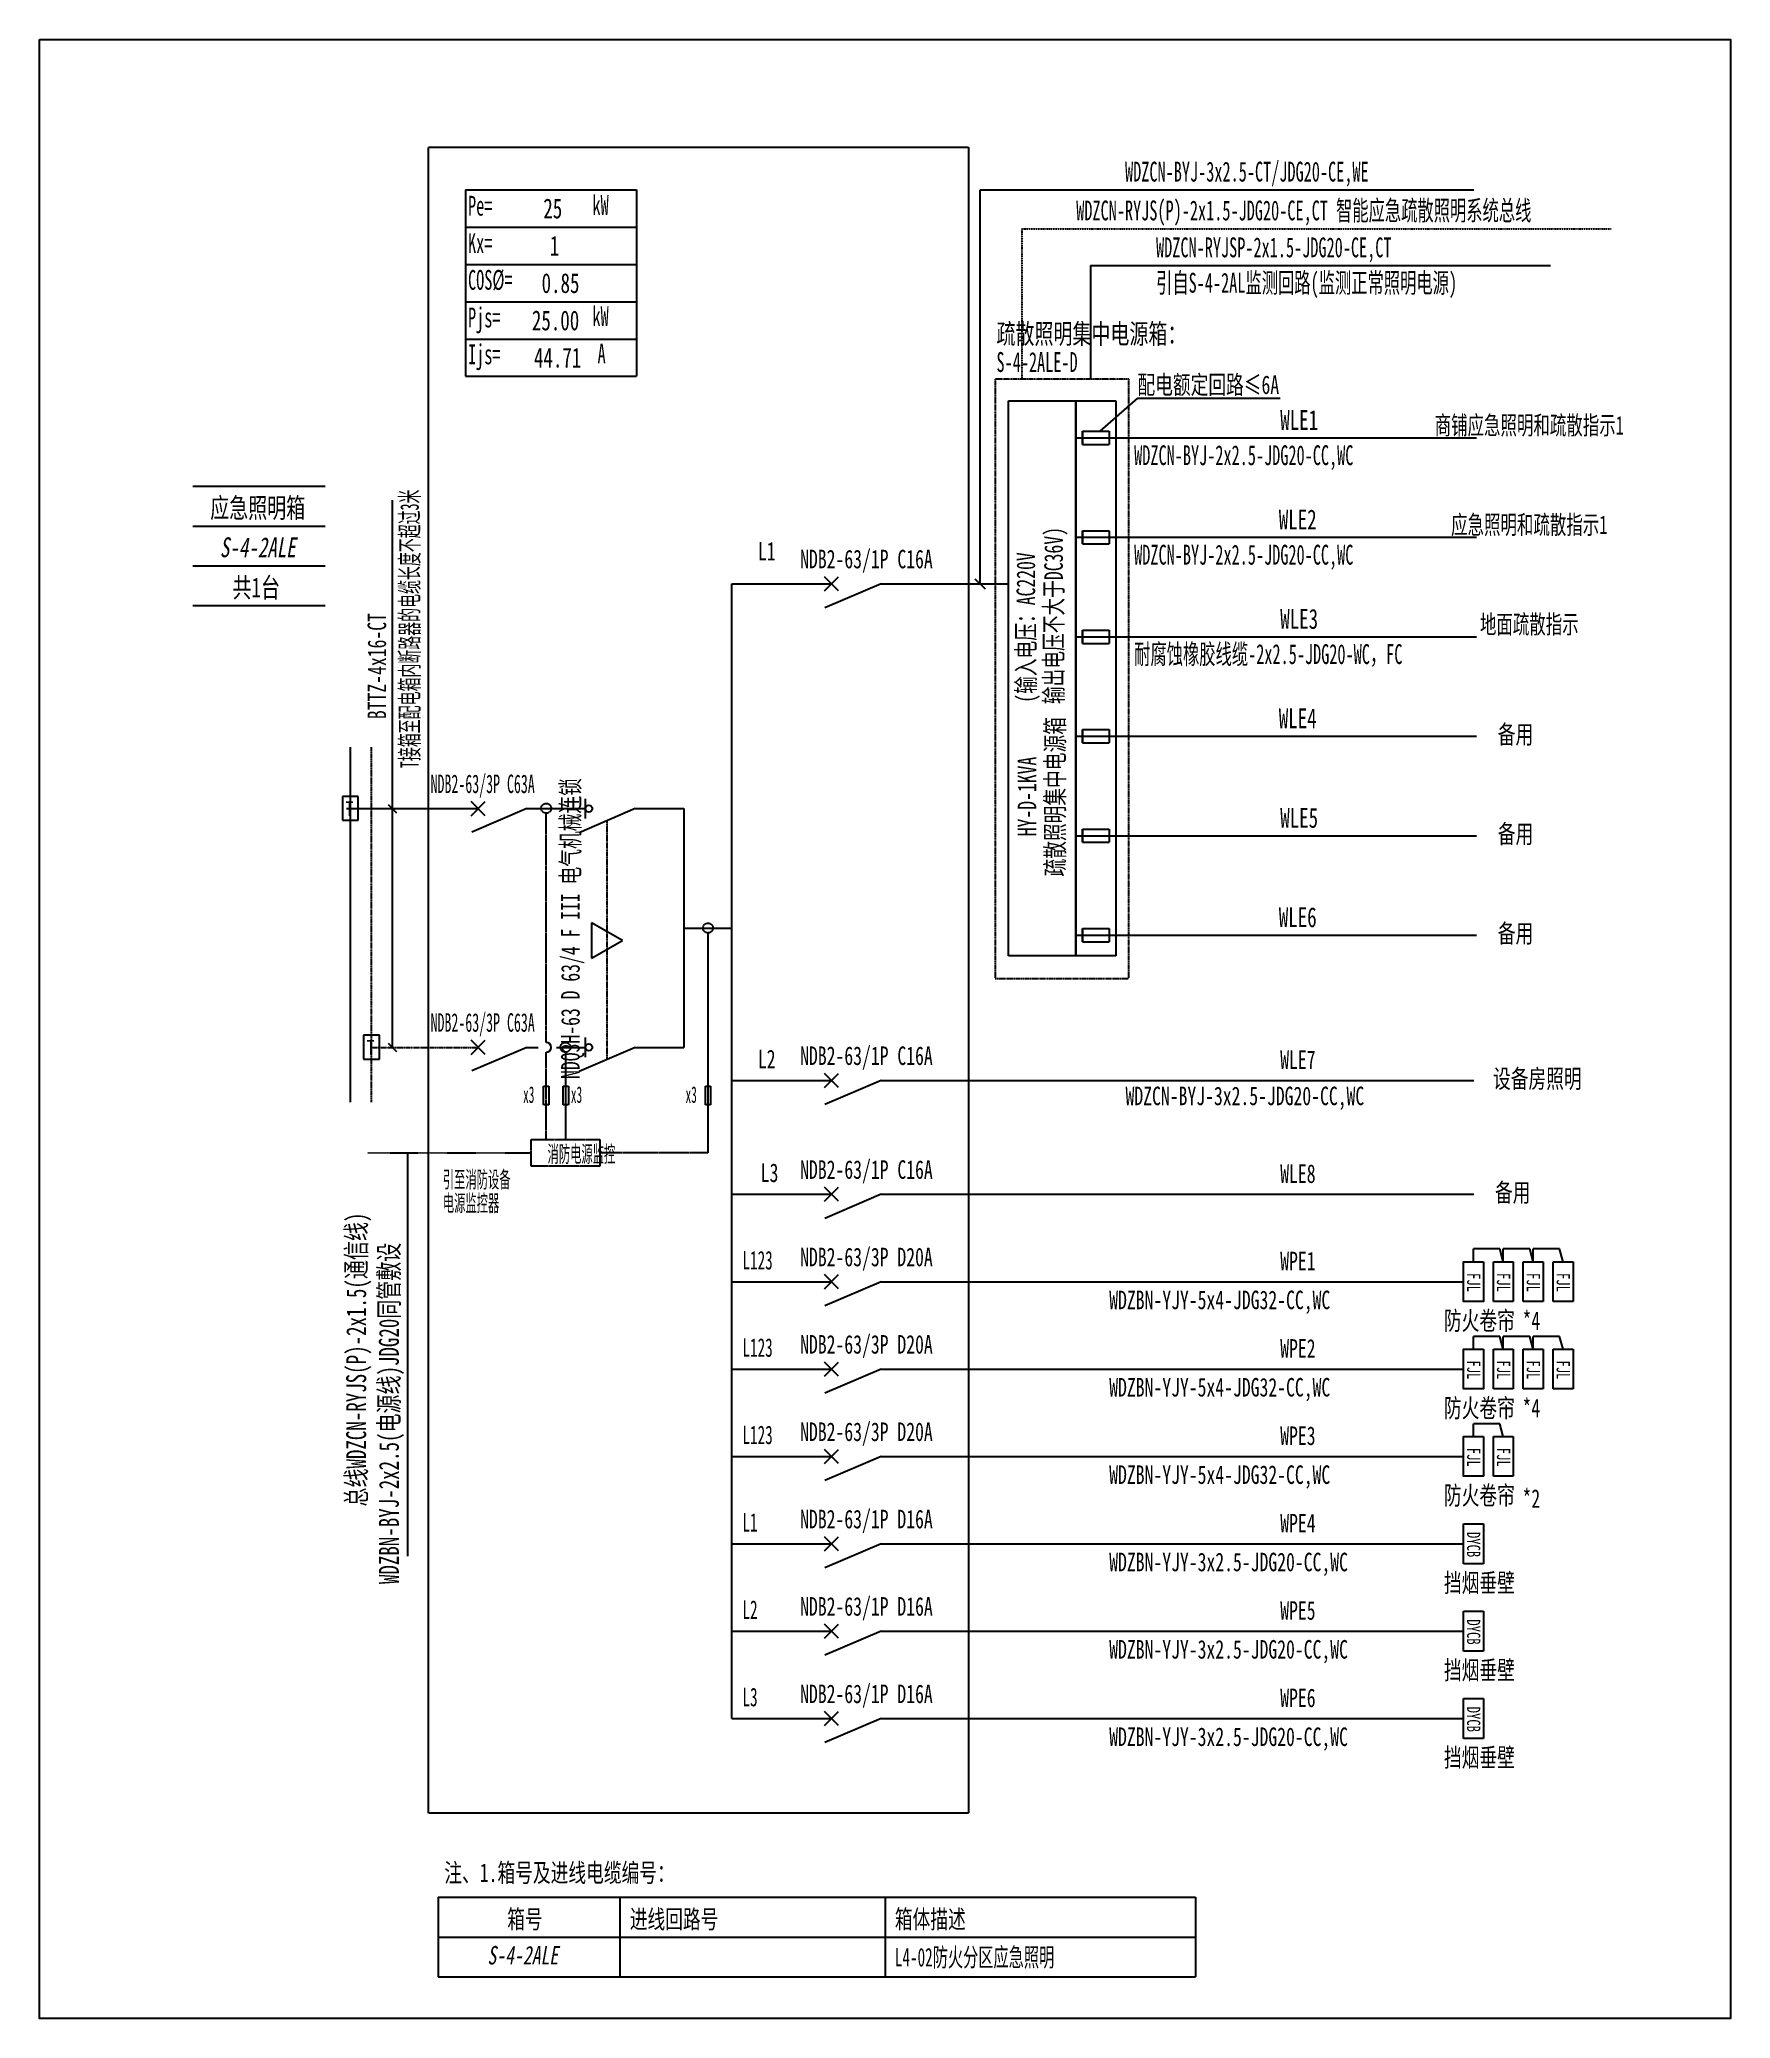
# Model space of a CAD drawing. Extents: x 224938 to 227054, y 318476 to 320953.
import ezdxf
from ezdxf.enums import TextEntityAlignment as Align

# ---------------------------------------------------------------- set-up
doc = ezdxf.new("R2010")
doc.units = 0
doc.header["$MEASUREMENT"] = 0
for name, pattern in [('_点划线L', [1.9, 1.5, -0.17, 0.06, -0.17]), ('_虚线S', [0.25, 0.125, -0.125]), ('DASH', [0.35, 0.25, -0.1]), ('DASHED', [0.75, 0.5, -0.25]), ('DIVIDE', [1.25, 0.5, -0.25, 0, -0.25, 0, -0.25])]:
    doc.linetypes.add(name, pattern=pattern)
for name, color, linetype in [('D_E_Eqpm(强电设备)', 100, 'Continuous'), ('D_E_Eqpm（强电设备）', 100, 'Continuous'), ('D_E_Text(强电文字)', 51, 'Continuous'), ('D_E_Text（强电文字）', 51, 'Continuous'), ('D_E_Wire(强电线缆)', 10, 'Continuous'), ('D_E_Wire（强电线缆）', 10, 'Continuous'), ('D_El_Wire（弱电线缆）', 10, 'Continuous'), ('D_T_TableDim（表格尺寸）', 255, 'Continuous'), ('DQ_Eqpm', 100, 'Continuous'), ('FL04GGFW_E72-配电箱系统图-塔楼部分$0$D_E_Eqpm（强电设备）', 100, 'Continuous'), ('FL09U293_E72-地下室配电箱系统图$0$D_E_Eqpm（强电设备）', 100, 'Continuous'), ('FL09U293_E72-地下室配电箱系统图$0$D_E_Text（强电文字）', 51, 'Continuous'), ('FL09U293_E72-地下室配电箱系统图$0$D_T_TableDim（表格尺寸）', 255, 'Continuous'), ('系统图', 220, 'Continuous')]:
    doc.layers.add(name, color=color, linetype=linetype)
doc.styles.add('FL09U293_E72-地下室配电箱系统图$0$FL04GGFW_E72-配电箱系统图-塔楼部分$0$电气', font='', dxfattribs={"width": 0.7})
doc.styles.add('FL09U293_E72-地下室配电箱系统图$0$FL04GGFW_E72-配电箱系统图-塔楼部分$0$电气箱', font='simhei.ttf', dxfattribs={"width": 0.8, "oblique": 10})
doc.styles.add('FL09U293_E72-地下室配电箱系统图$0$电气', font='', dxfattribs={"width": 0.7})
doc.styles.add('FL09U293_E72-地下室配电箱系统图$0$电气箱', font='simhei.ttf', dxfattribs={"width": 0.8, "oblique": 10})
doc.styles.add('HZ', font='', dxfattribs={"width": 0.7, "height": 400})
doc.styles.add('电气', font='', dxfattribs={"width": 0.7})
doc.styles.get('FL09U293_E72-地下室配电箱系统图$0$FL04GGFW_E72-配电箱系统图-塔楼部分$0$电气').set_extended_font_data('SimSun')
doc.styles.get('FL09U293_E72-地下室配电箱系统图$0$电气').set_extended_font_data('SimSun')
doc.styles.get('HZ').set_extended_font_data('SimSun')
doc.styles.get('电气').set_extended_font_data('SimSun')

msp = doc.modelspace()

# ---------------------------------------------------------------- linework, layer by layer
at = {"layer": 'D_E_Eqpm(强电设备)'}
for p, q in [((225919.6, 320263.2, 0), (225937.2, 320280.8, 0)), ((225937.2, 320263.2, 0), (225919.6, 320280.8, 0)), ((225990.6, 320272, 0), (225920.4, 320241.9, 0)), ((225477.6, 319981.7, 0), (225495.2, 319999.3, 0)), ((225495.2, 319981.7, 0), (225477.6, 319999.3, 0)), ((225620.8, 319978.1, 0), (225620.8, 320003, 0)), ((225477.6, 319683, 0), (225495.2, 319700.6, 0)), ((225495.2, 319683, 0), (225477.6, 319700.6, 0)), ((225620.8, 319679.3, 0), (225620.8, 319704.2, 0)), ((225919.6, 319641.6, 0), (225937.2, 319659.2, 0)), ((225937.2, 319641.6, 0), (225919.6, 319659.2, 0)), ((225990.6, 319650.4, 0), (225920.4, 319620.3, 0)), ((225919.6, 319499.1, 0), (225937.2, 319516.7, 0)), ((225937.2, 319499.1, 0), (225919.6, 319516.7, 0)), ((225990.6, 319507.9, 0), (225920.4, 319477.8, 0)), ((225919.6, 319389.7, 0), (225937.2, 319407.4, 0)), ((225937.2, 319389.7, 0), (225919.6, 319407.4, 0)), ((225990.6, 319398.5, 0), (225920.4, 319368.4, 0)), ((225919.6, 319280.4, 0), (225937.2, 319298, 0)), ((225937.2, 319280.4, 0), (225919.6, 319298, 0)), ((225990.6, 319289.2, 0), (225920.4, 319259.1, 0)), ((225919.6, 319171.1, 0), (225937.2, 319188.7, 0)), ((225937.2, 319171.1, 0), (225919.6, 319188.7, 0)), ((225990.6, 319179.9, 0), (225920.4, 319149.8, 0)), ((225919.6, 319061.7, 0), (225937.2, 319079.3, 0)), ((225937.2, 319061.7, 0), (225919.6, 319079.3, 0)), ((225990.6, 319070.5, 0), (225920.4, 319040.4, 0)), ((225919.6, 318952.4, 0), (225937.2, 318970, 0)), ((225937.2, 318952.4, 0), (225919.6, 318970, 0)), ((225990.6, 318961.2, 0), (225920.4, 318931.1, 0)), ((225919.6, 318843.1, 0), (225937.2, 318860.7, 0)), ((225937.2, 318843.1, 0), (225919.6, 318860.7, 0)), ((225990.6, 318851.9, 0), (225920.4, 318821.7, 0))]:
    msp.add_line(p, q, dxfattribs=at)
for centre in [(225625, 319990.5, 0), (225625, 319691.8, 0)]:
    msp.add_circle(centre, 4.23, dxfattribs=at)
at = {"layer": 'D_E_Eqpm（强电设备）'}
for p, q in [((226150.1, 319806.3, 0), (226150.1, 320501.1, 0)), ((226150.1, 320501.1, 0), (226234.4, 320501.1, 0)), ((226234.4, 320501.1, 0), (226234.4, 319806.3, 0)), ((225683, 319990.5, 0), (225612.8, 319960.4, 0)), ((225666.8, 319825.5, 0), (225628.4, 319847.7, 0)), ((225628.4, 319847.7, 0), (225628.4, 319803.4, 0)), ((225628.4, 319803.4, 0), (225666.8, 319825.5, 0)), ((226234.4, 319806.3, 0), (226150.1, 319806.3, 0)), ((225683, 319691.8, 0), (225612.8, 319661.7, 0)), ((226756.9, 319373.7, 0), (226756.9, 319423.4, 0)), ((226756.9, 319423.4, 0), (226781.8, 319423.4, 0)), ((226781.8, 319423.4, 0), (226781.8, 319373.7, 0)), ((226794.2, 319373.7, 0), (226794.2, 319423.4, 0)), ((226794.2, 319423.4, 0), (226819.1, 319423.4, 0)), ((226819.1, 319423.4, 0), (226819.1, 319373.7, 0)), ((226831.6, 319373.7, 0), (226831.6, 319423.4, 0)), ((226831.6, 319423.4, 0), (226856.5, 319423.4, 0)), ((226856.5, 319423.4, 0), (226856.5, 319373.7, 0)), ((226781.8, 319373.7, 0), (226756.9, 319373.7, 0)), ((226819.1, 319373.7, 0), (226794.2, 319373.7, 0)), ((226856.5, 319373.7, 0), (226831.6, 319373.7, 0)), ((226756.9, 319264.3, 0), (226756.9, 319314.1, 0)), ((226756.9, 319314.1, 0), (226781.8, 319314.1, 0)), ((226781.8, 319314.1, 0), (226781.8, 319264.3, 0)), ((226794.2, 319264.3, 0), (226794.2, 319314.1, 0)), ((226794.2, 319314.1, 0), (226819.1, 319314.1, 0)), ((226819.1, 319314.1, 0), (226819.1, 319264.3, 0)), ((226831.6, 319264.3, 0), (226831.6, 319314.1, 0)), ((226831.6, 319314.1, 0), (226856.5, 319314.1, 0)), ((226856.5, 319314.1, 0), (226856.5, 319264.3, 0)), ((226781.8, 319264.3, 0), (226756.9, 319264.3, 0)), ((226819.1, 319264.3, 0), (226794.2, 319264.3, 0)), ((226856.5, 319264.3, 0), (226831.6, 319264.3, 0)), ((226756.9, 319155, 0), (226756.9, 319204.8, 0)), ((226756.9, 319204.8, 0), (226781.8, 319204.8, 0)), ((226781.8, 319204.8, 0), (226781.8, 319155, 0)), ((226781.8, 319155, 0), (226756.9, 319155, 0)), ((226719.6, 319045.6, 0), (226719.6, 319095.4, 0)), ((226719.6, 319095.4, 0), (226744.5, 319095.4, 0)), ((226744.5, 319095.4, 0), (226744.5, 319045.6, 0)), ((226744.5, 319045.6, 0), (226719.6, 319045.6, 0)), ((226719.6, 318936.3, 0), (226719.6, 318986.1, 0)), ((226719.6, 318986.1, 0), (226744.5, 318986.1, 0)), ((226744.5, 318986.1, 0), (226744.5, 318936.3, 0)), ((226744.5, 318936.3, 0), (226719.6, 318936.3, 0)), ((226719.6, 318827, 0), (226719.6, 318876.7, 0)), ((226719.6, 318876.7, 0), (226744.5, 318876.7, 0)), ((226744.5, 318876.7, 0), (226744.5, 318827, 0)), ((226744.5, 318827, 0), (226719.6, 318827, 0))]:
    msp.add_line(p, q, dxfattribs=at)
at = {"layer": 'D_E_Eqpm（强电设备）', "linetype": 'DASH'}
msp.add_line((225647.9, 319676.7, 0), (225647.9, 319975.5, 0), dxfattribs=at)
at = {"layer": 'D_E_Eqpm（强电设备）', "elevation": 0}
for points in [[(226744.5, 319423.4), (226744.5, 319373.7), (226719.6, 319373.7), (226719.6, 319423.4)], [(226744.5, 319314.1), (226744.5, 319264.3), (226719.6, 319264.3), (226719.6, 319314.1)], [(226744.5, 319204.8), (226744.5, 319155), (226719.6, 319155), (226719.6, 319204.8)]]:
    msp.add_lwpolyline(points, close=True, dxfattribs=at)
at = {"layer": 'D_E_Text(强电文字)', "color": 51}
for p, q in [((225379, 319691.8, 0), (225379, 320376.4, 0)), ((225373.8, 319995.7, 0), (225384.2, 319985.3, 0)), ((225373.8, 319697, 0), (225384.2, 319686.6, 0)), ((225397.8, 319559.7, 0), (225397.8, 319054.9, 0))]:
    msp.add_line(p, q, dxfattribs=at)
at = {"layer": 'D_E_Text（强电文字）'}
for p, q in [((225470.5, 320765, 0), (225684.5, 320765, 0)), ((225470.5, 320765, 0), (225470.5, 320531.6, 0)), ((225684.5, 320765, 0), (225684.5, 320531.6, 0)), ((226114.4, 320765, 0), (226732.4, 320765, 0)), ((226114.4, 320272, 0), (226114.4, 320765, 0)), ((225470.5, 320718.3, 0), (225684.5, 320718.3, 0)), ((225470.5, 320671.6, 0), (225684.5, 320671.6, 0)), ((225470.5, 320624.9, 0), (225684.5, 320624.9, 0)), ((225470.5, 320578.2, 0), (225684.5, 320578.2, 0)), ((225470.5, 320531.6, 0), (225684.5, 320531.6, 0)), ((226264.9, 320462.9, 0), (226311.9, 320504.1, 0)), ((226311.9, 320504.1, 0), (226490.2, 320504.1, 0)), ((226108.1, 320278.3, 0), (226120.8, 320265.7, 0))]:
    msp.add_line(p, q, dxfattribs=at)
at = {"layer": 'D_E_Wire(强电线缆)'}
for p, q in [((225326.4, 319623.3, 0), (225326.4, 320067.3, 0)), ((225321.7, 319990.5, 0), (225486.4, 319990.5, 0)), ((225547.4, 319990.5, 0), (225620.8, 319990.5, 0)), ((225683, 319990.5, 0), (225743.8, 319990.5, 0)), ((225547.4, 319691.8, 0), (225561.4, 319691.8, 0)), ((225584.4, 319691.8, 0), (225620.8, 319691.8, 0)), ((225683, 319691.8, 0), (225743.8, 319691.8, 0))]:
    msp.add_line(p, q, dxfattribs=at)
at = {"layer": 'D_E_Wire(强电线缆)', "linetype": 'DASH'}
for p, q in [((225352.9, 319623.3, 0), (225352.9, 320067.3, 0)), ((225352.9, 319691.8, 0), (225486.4, 319691.8, 0))]:
    msp.add_line(p, q, dxfattribs=at)
at = {"layer": 'D_E_Wire（强电线缆）', "color": 10}
for p, q in [((226252.8, 320670.1, 0), (226252.8, 320528.2, 0)), ((226252.8, 320670.1, 0), (226828.2, 320670.1, 0)), ((226234.4, 320454.6, 0), (226735.9, 320454.6, 0)), ((226234.4, 320330.1, 0), (226735.9, 320330.1, 0)), ((226234.4, 320205.7, 0), (226735.9, 320205.7, 0)), ((226234.4, 320081.2, 0), (226735.9, 320081.2, 0)), ((226234.4, 319956.7, 0), (226735.9, 319956.7, 0)), ((226234.4, 319832.3, 0), (226735.9, 319832.3, 0))]:
    msp.add_line(p, q, dxfattribs=at)
at = {"layer": 'D_E_Wire（强电线缆）'}
for p, q in [((225803.9, 318851.9, 0), (225803.9, 320272, 0)), ((225803.9, 320272, 0), (225928.4, 320272, 0)), ((225990.6, 320272, 0), (226150.1, 320272, 0)), ((225743.8, 319990.5, 0), (225743.8, 319691.8, 0)), ((225743.8, 319841.1, 0), (225803.9, 319841.1, 0)), ((225773.9, 319834.9, 0), (225773.9, 319559.7, 0)), ((225595.6, 319685.6, 0), (225595.6, 319576.3, 0)), ((225568.2, 319643, 0), (225574.8, 319643, 0)), ((225568.2, 319620, 0), (225568.2, 319643, 0)), ((225574.8, 319643, 0), (225574.8, 319620, 0)), ((225592.8, 319643, 0), (225599.3, 319643, 0)), ((225592.8, 319620, 0), (225592.8, 319643, 0)), ((225599.3, 319643, 0), (225599.3, 319620, 0)), ((225770.8, 319643, 0), (225777.3, 319643, 0)), ((225770.8, 319620, 0), (225770.8, 319643, 0)), ((225777.3, 319643, 0), (225777.3, 319620, 0)), ((225803.9, 319650.4, 0), (225928.4, 319650.4, 0)), ((225990.6, 319650.4, 0), (226732.4, 319650.4, 0)), ((225574.8, 319620, 0), (225568.2, 319620, 0)), ((225599.3, 319620, 0), (225592.8, 319620, 0)), ((225777.3, 319620, 0), (225770.8, 319620, 0)), ((225803.9, 319507.9, 0), (225928.4, 319507.9, 0)), ((225990.6, 319507.9, 0), (226732.4, 319507.9, 0)), ((226765.1, 319439.5, 0), (226732, 319439.5, 0)), ((226732, 319423.4, 0), (226732, 319439.5, 0)), ((226769.3, 319423.4, 0), (226765.1, 319439.5, 0)), ((226802.4, 319439.5, 0), (226769.3, 319439.5, 0)), ((226769.3, 319423.4, 0), (226769.3, 319439.5, 0)), ((226806.7, 319423.4, 0), (226802.4, 319439.5, 0)), ((226839.7, 319439.5, 0), (226806.7, 319439.5, 0)), ((226806.7, 319423.4, 0), (226806.7, 319439.5, 0)), ((226844, 319423.4, 0), (226839.7, 319439.5, 0)), ((225803.9, 319398.5, 0), (225928.4, 319398.5, 0)), ((225990.6, 319398.5, 0), (226719.6, 319398.5, 0)), ((226765.1, 319330.1, 0), (226732, 319330.1, 0)), ((226732, 319314.1, 0), (226732, 319330.1, 0)), ((226769.3, 319314.1, 0), (226765.1, 319330.1, 0)), ((226802.4, 319330.1, 0), (226769.3, 319330.1, 0)), ((226769.3, 319314.1, 0), (226769.3, 319330.1, 0)), ((226806.7, 319314.1, 0), (226802.4, 319330.1, 0)), ((226839.7, 319330.1, 0), (226806.7, 319330.1, 0)), ((226806.7, 319314.1, 0), (226806.7, 319330.1, 0)), ((226844, 319314.1, 0), (226839.7, 319330.1, 0)), ((225803.9, 319289.2, 0), (225928.4, 319289.2, 0)), ((225990.6, 319289.2, 0), (226719.6, 319289.2, 0)), ((226765.1, 319220.8, 0), (226732, 319220.8, 0)), ((226732, 319204.8, 0), (226732, 319220.8, 0)), ((226769.3, 319204.8, 0), (226765.1, 319220.8, 0)), ((225803.9, 319179.9, 0), (225928.4, 319179.9, 0)), ((225990.6, 319179.9, 0), (226719.6, 319179.9, 0)), ((225803.9, 319070.5, 0), (225928.4, 319070.5, 0)), ((225990.6, 319070.5, 0), (226719.6, 319070.5, 0)), ((225803.9, 318961.2, 0), (225928.4, 318961.2, 0)), ((225990.6, 318961.2, 0), (226719.6, 318961.2, 0)), ((225803.9, 318851.9, 0), (225928.4, 318851.9, 0)), ((225990.6, 318851.9, 0), (226719.6, 318851.9, 0))]:
    msp.add_line(p, q, dxfattribs=at)
at = {"layer": 'D_E_Wire（强电线缆）', "linetype": '_点划线L'}
for p, q in [((225571.5, 319698, 0), (225571.5, 319984.7, 0)), ((225571.5, 319576.3, 0), (225571.5, 319685.6, 0)), ((225552.6, 319576.3, 0), (225638.6, 319576.3, 0)), ((225552.6, 319543.1, 0), (225552.6, 319576.3, 0)), ((225638.6, 319576.3, 0), (225638.6, 319543.1, 0)), ((225638.6, 319543.1, 0), (225552.6, 319543.1, 0)), ((225773.9, 319559.7, 0), (225638.6, 319559.7, 0))]:
    msp.add_line(p, q, dxfattribs=at)
at = {"layer": 'D_E_Wire（强电线缆）', "linetype": '_虚线S'}
msp.add_line((225348.2, 319559.7, 0), (225552.6, 319559.7, 0), dxfattribs=at)
at = {"layer": 'D_E_Wire（强电线缆）', "linetype": '_点划线L'}
for centre in [(225571.5, 319990.9, 0), (225773.9, 319841.1, 0), (225595.6, 319691.8, 0)]:
    msp.add_circle(centre, 6.22, dxfattribs=at)
at = {"layer": 'D_E_Wire（强电线缆）'}
msp.add_arc((225571.5, 319691.8, 0), 6.22, 270, 90, dxfattribs=at)
at = {"layer": 'D_El_Wire（弱电线缆）', "color": 200, "linetype": 'DIVIDE'}
for q in [(226904.3, 320716.2, 0), (226166.7, 320528.2, 0)]:
    msp.add_line((226166.7, 320716.2, 0), q, dxfattribs=at)
at = {"layer": 'D_T_TableDim（表格尺寸）', "linetype": 'DASHED'}
for p, q in [((225424.3, 318733.3, 0), (225424.3, 320818.5, 0)), ((225424.3, 320818.5, 0), (226100.1, 320818.5, 0)), ((226100.1, 320818.5, 0), (226100.1, 318733.3, 0)), ((226100.1, 318733.3, 0), (225424.3, 318733.3, 0))]:
    msp.add_line(p, q, dxfattribs=at)
at = {"layer": 'D_T_TableDim（表格尺寸）', "linetype": 'DASH'}
for p, q in [((226300.8, 320528.2, 0), (226133.5, 320528.2, 0)), ((226133.5, 320528.2, 0), (226133.5, 319777.9, 0)), ((226300.8, 319777.9, 0), (226300.8, 320528.2, 0)), ((226133.5, 319777.9, 0), (226300.8, 319777.9, 0))]:
    msp.add_line(p, q, dxfattribs=at)
at = {"layer": 'DQ_Eqpm'}
for p, q in [((225336.3, 320005.7, 0), (225316.4, 320005.7, 0)), ((225316.4, 320005.7, 0), (225316.4, 319975.9, 0)), ((225336.3, 319975.9, 0), (225336.3, 320005.7, 0)), ((225316.4, 319975.9, 0), (225336.3, 319975.9, 0)), ((225362.9, 319707, 0), (225343, 319707, 0)), ((225343, 319707, 0), (225343, 319677.1, 0)), ((225362.9, 319677.1, 0), (225362.9, 319707, 0)), ((225343, 319677.1, 0), (225362.9, 319677.1, 0))]:
    msp.add_line(p, q, dxfattribs=at)
at = {"layer": 'FL04GGFW_E72-配电箱系统图-塔楼部分$0$D_E_Eqpm（强电设备）'}
for p, q in [((226234.4, 319806.3, 0), (226234.4, 320501.1, 0)), ((226234.4, 320501.1, 0), (226284.2, 320501.1, 0)), ((226284.2, 320501.1, 0), (226284.2, 319806.3, 0)), ((226242.7, 320462.9, 0), (226275.9, 320462.9, 0)), ((226242.7, 320462.9, 0), (226242.7, 320462.9, 0)), ((226242.7, 320462.9, 0), (226242.7, 320446.3, 0)), ((226242.7, 320446.3, 0), (226242.7, 320462.9, 0)), ((226275.9, 320462.9, 0), (226275.9, 320446.3, 0)), ((226242.7, 320446.3, 0), (226275.9, 320446.3, 0)), ((226242.7, 320446.3, 0), (226242.7, 320446.3, 0)), ((226242.7, 320338.4, 0), (226275.9, 320338.4, 0)), ((226242.7, 320338.4, 0), (226242.7, 320338.4, 0)), ((226242.7, 320338.4, 0), (226242.7, 320321.8, 0)), ((226242.7, 320321.8, 0), (226242.7, 320338.4, 0)), ((226275.9, 320338.4, 0), (226275.9, 320321.8, 0)), ((226242.7, 320321.8, 0), (226275.9, 320321.8, 0)), ((226242.7, 320321.8, 0), (226242.7, 320321.8, 0)), ((226242.7, 320214, 0), (226275.9, 320214, 0)), ((226242.7, 320214, 0), (226242.7, 320214, 0)), ((226242.7, 320214, 0), (226242.7, 320197.4, 0)), ((226242.7, 320197.4, 0), (226242.7, 320214, 0)), ((226275.9, 320214, 0), (226275.9, 320197.4, 0)), ((226242.7, 320197.4, 0), (226275.9, 320197.4, 0)), ((226242.7, 320197.4, 0), (226242.7, 320197.4, 0)), ((226242.7, 320089.5, 0), (226275.9, 320089.5, 0)), ((226242.7, 320089.5, 0), (226242.7, 320089.5, 0)), ((226242.7, 320089.5, 0), (226242.7, 320072.9, 0)), ((226242.7, 320072.9, 0), (226242.7, 320089.5, 0)), ((226275.9, 320089.5, 0), (226275.9, 320072.9, 0)), ((226242.7, 320072.9, 0), (226275.9, 320072.9, 0)), ((226242.7, 320072.9, 0), (226242.7, 320072.9, 0)), ((226242.7, 319965, 0), (226275.9, 319965, 0)), ((226242.7, 319965, 0), (226242.7, 319965, 0)), ((226242.7, 319965, 0), (226242.7, 319948.4, 0)), ((226242.7, 319948.4, 0), (226242.7, 319965, 0)), ((226275.9, 319965, 0), (226275.9, 319948.4, 0)), ((226242.7, 319948.4, 0), (226275.9, 319948.4, 0)), ((226242.7, 319948.4, 0), (226242.7, 319948.4, 0)), ((226242.7, 319840.6, 0), (226275.9, 319840.6, 0)), ((226242.7, 319840.6, 0), (226242.7, 319840.6, 0)), ((226242.7, 319840.6, 0), (226242.7, 319824, 0)), ((226242.7, 319824, 0), (226242.7, 319840.6, 0)), ((226275.9, 319840.6, 0), (226275.9, 319824, 0)), ((226242.7, 319824, 0), (226275.9, 319824, 0)), ((226242.7, 319824, 0), (226242.7, 319824, 0)), ((226284.2, 319806.3, 0), (226234.4, 319806.3, 0))]:
    msp.add_line(p, q, dxfattribs=at)
at = {"layer": 'FL09U293_E72-地下室配电箱系统图$0$D_E_Eqpm（强电设备）'}
for p, q in [((225547.4, 319990.5, 0), (225478.4, 319960.9, 0)), ((225547.4, 319691.8, 0), (225478.4, 319662.2, 0))]:
    msp.add_line(p, q, dxfattribs=at)
at = {"layer": 'FL09U293_E72-地下室配电箱系统图$0$D_T_TableDim（表格尺寸）'}
for p, q in [((225129.2, 320394, 0), (225295.1, 320394, 0)), ((225129.2, 320344.2, 0), (225295.1, 320344.2, 0)), ((225129.2, 320294.4, 0), (225295.1, 320294.4, 0)), ((225129.2, 320244.7, 0), (225295.1, 320244.7, 0))]:
    msp.add_line(p, q, dxfattribs=at)
at = {"layer": 'FL09U293_E72-地下室配电箱系统图$0$D_T_TableDim（表格尺寸）', "ltscale": 3.5}
for p, q in [((225436.3, 318628.1, 0), (226384.2, 318628.1, 0)), ((225436.3, 318628.1, 0), (225436.3, 318528.5, 0)), ((225663.5, 318628.1, 0), (225663.5, 318528.5, 0)), ((225995.8, 318628.1, 0), (225995.8, 318528.5, 0)), ((226384.2, 318628.1, 0), (226384.2, 318528.5, 0)), ((225436.3, 318578.3, 0), (226384.2, 318578.3, 0)), ((225436.3, 318578.3, 0), (226384.2, 318578.3, 0)), ((225436.3, 318528.5, 0), (226384.2, 318528.5, 0))]:
    msp.add_line(p, q, dxfattribs=at)
at = {"layer": '系统图', "ltscale": 9973.992009}
msp.add_lwpolyline([(224937.5, 320953), (227053.5, 320953), (227053.5, 318476.5), (224937.5, 318476.5)], close=True, dxfattribs=at)

# ---------------------------------------------------------------- texts
at = {"layer": 'D_E_Eqpm（强电设备）', "color": 51, "style": '电气', "width": 0.7}
for s, p in [('FJL', (226732.2, 319397.5, 0)), ('FJL', (226769.5, 319397.5, 0)), ('FJL', (226806.8, 319397.5, 0)), ('FJL', (226844.2, 319397.5, 0)), ('FJL', (226732.2, 319288.1, 0)), ('FJL', (226769.5, 319288.1, 0)), ('FJL', (226806.8, 319288.1, 0)), ('FJL', (226844.2, 319288.1, 0)), ('FJL', (226732.2, 319178.8, 0)), ('FJL', (226769.5, 319178.8, 0)), ('DYCB', (226732.2, 319069.5, 0)), ('DYCB', (226732.2, 318960.1, 0)), ('DYCB', (226732.2, 318850.8, 0))]:
    msp.add_text(s, height=16.6, rotation=270, dxfattribs=at).set_placement(p, align=Align.MIDDLE)
at = {"layer": 'D_E_Text(强电文字)', "color": 51, "style": '电气'}
for s, height, width, p in [('疏散照明集中电源箱：', 24.89, 0.7, (226135, 320572.4, 0)), ('L1', 23.23, 0.7, (225836.4, 320301.1, 0)), ('NDB2-63/1P C16A', 23.234, 0.7, (225889.3, 320291.3, 0)), ('备用', 23.23, 0.7, (226762.4, 320071.8, 0)), ('备用', 23.23, 0.7, (226762.4, 319947.3, 0)), ('备用', 23.23, 0.7, (226762.4, 319822.8, 0)), ('NDB2-63/1P C16A', 23.234, 0.7, (225889.3, 319669.7, 0)), ('L2', 23.23, 0.7, (225836.4, 319665.6, 0)), ('WLE7', 23.23, 0.7, (226490.1, 319664.7, 0)), ('设备房照明', 23.23, 0.7, (226756.4, 319641, 0)), ('WDZCN-BYJ-3x2.5-JDG20-CC,WC ', 23.234, 0.7, (226296.5, 319619.4, 0)), ('L3', 23.23, 0.7, (225840, 319523.2, 0)), ('NDB2-63/1P C16A', 23.234, 0.7, (225889.3, 319527.2, 0)), ('WLE8', 23.23, 0.7, (226490.1, 319522.1, 0)), ('备用', 23.23, 0.7, (226758.9, 319498.5, 0)), ('L123', 23.23, 0.6, (225817.1, 319413.8, 0)), ('NDB2-63/3P D20A', 23.234, 0.7, (225889.3, 319417.8, 0)), ('WPE1', 23.23, 0.7, (226490.1, 319412.8, 0)), ('WDZBN-YJY-5x4-JDG32-CC,WC ', 23.234, 0.7, (226276.1, 319364.1, 0)), ('防火卷帘', 23.23, 0.7, (226695, 319338.2, 0)), ('*4', 23.23, 0.7, (226793.3, 319338.2, 0)), ('L123', 23.23, 0.6, (225817.1, 319304.5, 0)), ('NDB2-63/3P D20A', 23.234, 0.7, (225889.3, 319308.5, 0)), ('WPE2', 23.23, 0.7, (226490.1, 319303.4, 0)), ('WDZBN-YJY-5x4-JDG32-CC,WC ', 23.234, 0.7, (226276.1, 319254.8, 0)), ('防火卷帘', 23.23, 0.7, (226695, 319228.8, 0)), ('*4', 23.23, 0.7, (226793.3, 319228.8, 0)), ('NDB2-63/3P D20A', 23.234, 0.7, (225889.3, 319199.1, 0)), ('L123', 23.23, 0.6, (225817.1, 319195.2, 0)), ('WPE3', 23.23, 0.7, (226490.1, 319194.1, 0)), ('WDZBN-YJY-5x4-JDG32-CC,WC ', 23.234, 0.7, (226276.1, 319145.4, 0)), ('防火卷帘', 23.23, 0.7, (226695, 319119.5, 0)), ('*2', 23.23, 0.7, (226793.3, 319115.5, 0)), ('L1', 23.23, 0.6, (225817.1, 319085.8, 0)), ('NDB2-63/1P D16A', 23.234, 0.7, (225889.3, 319089.8, 0)), ('WPE4', 23.23, 0.7, (226490.1, 319084.7, 0)), ('WDZBN-YJY-3x2.5-JDG20-CC,WC ', 23.234, 0.7, (226276.1, 319036.1, 0)), ('挡烟垂壁', 23.23, 0.7, (226695, 319010.1, 0)), ('L2', 23.23, 0.6, (225817.1, 318976.5, 0)), ('NDB2-63/1P D16A', 23.234, 0.7, (225889.3, 318980.5, 0)), ('WPE5', 23.23, 0.7, (226490.1, 318975.4, 0)), ('WDZBN-YJY-3x2.5-JDG20-CC,WC ', 23.234, 0.7, (226276.1, 318926.8, 0)), ('挡烟垂壁', 23.23, 0.7, (226695, 318900.8, 0)), ('L3', 23.23, 0.6, (225817.1, 318867.1, 0)), ('NDB2-63/1P D16A', 23.234, 0.7, (225889.3, 318871.1, 0)), ('WPE6', 23.23, 0.7, (226490.1, 318866.1, 0)), ('WDZBN-YJY-3x2.5-JDG20-CC,WC ', 23.234, 0.7, (226276.1, 318817.4, 0)), ('挡烟垂壁', 23.23, 0.7, (226695, 318791.5, 0))]:
    msp.add_text(s, height=height, dxfattribs=dict(at, width=width)).set_placement(p)
at = {"layer": 'D_E_Text(强电文字)', "color": 51, "style": '电气', "width": 0.65}
for s, height, p in [('商铺应急照明和疏散指示1', 23.234, (226801.8, 320470.8, 0)), ('应急照明和疏散指示1', 23.23, (226801.8, 320346.3, 0)), ('地面疏散指示', 23.23, (226801.8, 320221.8, 0))]:
    msp.add_text(s, height=height, dxfattribs=at).set_placement(p, align=Align.MIDDLE)
at = {"layer": 'D_E_Text(强电文字)', "color": 51, "style": '电气'}
for s, width, p in [('T接箱至配电箱内断路器的电缆长度不超过3米', 0.55, (225412.1, 320041.3, 0)), ('BTTZ-4x16-CT', 0.7, (225371.2, 320102.5, 0))]:
    msp.add_text(s, height=23.234, rotation=90, dxfattribs=dict(at, width=width)).set_placement(p)
at = {"layer": 'D_E_Text(强电文字)', "style": 'FL09U293_E72-地下室配电箱系统图$0$FL04GGFW_E72-配电箱系统图-塔楼部分$0$电气', "width": 0.7}
for s, p in [('应急照明箱', (225210.5, 320367.4, 0)), ('共1台', (225208.7, 320267.8, 0))]:
    msp.add_text(s, height=24.89, dxfattribs=at).set_placement(p, align=Align.MIDDLE)
at = {"layer": 'D_E_Text(强电文字)', "style": 'FL09U293_E72-地下室配电箱系统图$0$FL04GGFW_E72-配电箱系统图-塔楼部分$0$电气箱', "oblique": 10, "width": 0.7}
msp.add_text('S-4-2ALE', height=24.89, dxfattribs=at).set_placement((225210.5, 320317.6, 0), align=Align.MIDDLE)
at = {"layer": 'D_E_Text（强电文字）', "style": '电气'}
for s, height, width, p in [('WDZCN-BYJ-3x2.5-CT/JDG20-CE,WE', 24.894, 0.6, (226295.9, 320775.3, 0)), ('25', 24.89, 0.7, (225567.9, 320729.2, 0)), ('1', 24.9, 0.7, (225576.1, 320682.5, 0)), (' 0.85', 24.89, 0.7, (225553.9, 320635.8, 0)), ('WLE1', 24.89, 0.7, (226490.1, 320464.5, 0)), ('WDZCN-BYJ-2x2.5-JDG20-CC,WC', 24.894, 0.6, (226307.3, 320420.4, 0)), ('WLE2', 24.89, 0.7, (226488.3, 320340, 0)), ('WDZCN-BYJ-2x2.5-JDG20-CC,WC', 24.894, 0.6, (226307.3, 320295.9, 0)), ('WLE3', 24.89, 0.7, (226490.1, 320215.6, 0)), ('耐腐蚀橡胶线缆-2x2.5-JDG20-WC，FC', 24.894, 0.6, (226307.3, 320171.5, 0)), ('WLE4', 24.89, 0.7, (226488.3, 320091.1, 0)), ('WLE5', 24.89, 0.7, (226490.1, 319966.6, 0)), ('WLE6', 24.89, 0.7, (226488.3, 319842.2, 0))]:
    msp.add_text(s, height=height, dxfattribs=dict(at, width=width)).set_placement(p)
at = {"layer": 'D_E_Text（强电文字）', "linetype": 'Continuous', "style": '电气', "width": 0.6}
for s, height, p in [('Pe=', 24.89, (225473.7, 320732.6, 0)), ('kW', 24.89, (225629.4, 320733.4, 0)), ('Kx=', 24.89, (225473.7, 320685.8, 0)), ('COS%%C=', 24.89, (225473.7, 320639.8, 0)), ('Pjs=', 24.89, (225473.7, 320592.8, 0)), ('kW', 24.89, (225629.4, 320594.4, 0)), ('Ijs=', 24.89, (225473.7, 320546.7, 0)), ('A', 24.9, (225635.8, 320547.7, 0))]:
    msp.add_text(s, height=height, dxfattribs=at).set_placement(p)
at = {"layer": 'D_E_Text（强电文字）', "color": 51, "style": '电气', "width": 0.6}
for s, height, p in [('WDZCN-RYJS(P)-2x1.5-JDG20-CE,CT 智能应急疏散照明系统总线', 24.894, (226234.8, 320726.7, 0)), ('WDZCN-RYJSP-2x1.5-JDG20-CE,CT', 24.894, (226334.7, 320680.5, 0)), ('引自S-4-2AL监测回路(监测正常照明电源)', 24.894, (226334.7, 320636.2, 0)), ('S-4-2ALE-D', 24.89, (226135, 320537, 0))]:
    msp.add_text(s, height=height, dxfattribs=at).set_placement(p)
at = {"layer": 'D_E_Text（强电文字）', "color": 6, "style": '电气', "width": 0.7}
for s, p in [('25.00', (225553.6, 320589.1, 0)), ('44.71', (225556.2, 320542.5, 0))]:
    msp.add_text(s, height=24.89, dxfattribs=at).set_placement(p)
at = {"layer": 'D_E_Text（强电文字）', "style": '电气'}
for s, height, width, p in [('配电额定回路≤6A', 23.23, 0.7, (226400.1, 320521.5, 0)), ('NDB2-63/3P C63A', 23.234, 0.55, (225492, 320019.7, 0)), ('NDB2-63/3P C63A', 23.234, 0.55, (225492, 319721, 0))]:
    msp.add_text(s, height=height, dxfattribs=dict(at, width=width)).set_placement(p, align=Align.MIDDLE)
at = {"layer": 'D_E_Text（强电文字）', "color": 51, "style": '电气', "width": 0.7}
for s, height, p in [('输出电压不大于DC36V)', 23.234, (226207.8, 320232.1, 0)), ('(输入电压：AC220V', 23.234, (226173.1, 320217.2, 0)), ('疏散照明集中电源箱', 23.23, (226207.8, 320005.4, 0)), ('HY-D-1KVA', 23.23, (226173.1, 320005.7, 0))]:
    msp.add_text(s, height=height, rotation=90, dxfattribs=at).set_placement(p, align=Align.MIDDLE)
at = {"layer": 'D_E_Text（强电文字）', "style": '电气', "width": 0.7}
msp.add_text('NDQ3H-63 D 63/4 F III 电气机械连锁', height=23.234, rotation=90, dxfattribs=at).set_placement((225602.9, 319840.5, 0), align=Align.MIDDLE)
for s, p in [('总线WDZCN-RYJS(P)-2x1.5(通信线)', (225346.2, 319117.1)), ('WDZBN-BYJ-2x2.5(电源线)JDG20同管敷设', (225387.1, 319020.1))]:
    msp.add_text(s, height=24.894, rotation=90, dxfattribs=at).set_placement(p)
at = {"layer": 'D_E_Wire（强电线缆）', "color": 51, "linetype": 'Continuous', "style": 'HZ', "width": 0.5}
for s, p in [('x3', (225542.6, 319622.3, 0)), ('x3', (225602.4, 319622.3, 0)), ('x3', (225745.9, 319622.3, 0)), ('消防电源监控', (225573.1, 319548, 0)), ('引至消防设备', (225442.1, 319516.1, 0)), ('电源监控器', (225442.1, 319486.5, 0))]:
    msp.add_text(s, height=20.74, dxfattribs=at).set_placement(p)
at = {"layer": 'DQ_Eqpm', "color": 51, "style": '电气', "width": 0.8}
for p in [(225320.3, 319981.4, 0), (225346.8, 319682.7, 0)]:
    msp.add_text('T', height=18.3, dxfattribs=at).set_placement(p)
at = {"layer": 'FL09U293_E72-地下室配电箱系统图$0$D_E_Text（强电文字）', "style": 'FL09U293_E72-地下室配电箱系统图$0$电气'}
for s, height, width, p in [('注、1.箱号及进线电缆编号：', 23.234, 0.7, (225444, 318647.2, 0)), ('箱号', 23.23, 0.7, (225522.7, 318589.1, 0)), ('进线回路号', 23.23, 0.7, (225676.1, 318589.1, 0)), ('箱体描述', 23.23, 0.7, (226007.8, 318589.1, 0)), ('L4-02防火分区应急照明', 23.234, 0.6, (226007.8, 318541.5, 0))]:
    msp.add_text(s, height=height, dxfattribs=dict(at, width=width)).set_placement(p)
at = {"layer": 'FL09U293_E72-地下室配电箱系统图$0$D_E_Text（强电文字）', "style": 'FL09U293_E72-地下室配电箱系统图$0$电气箱', "oblique": 10, "width": 0.7}
msp.add_text('S-4-2ALE', height=23.23, dxfattribs=at).set_placement((225542.2, 318555.6, 0), align=Align.MIDDLE)

doc.saveas('drawing.dxf')
